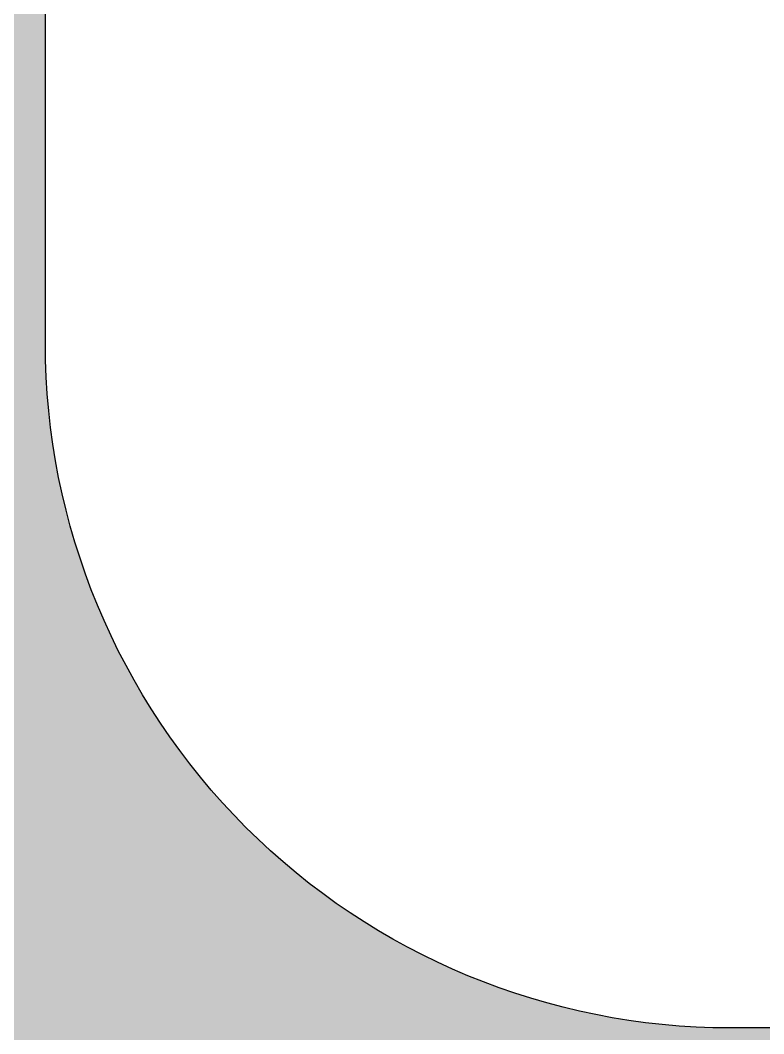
# Model space of a CAD drawing. Header units: millimetres. Extents: x 177 to 1473, y -1293 to 221.
# Drawn here: x 182.97 to 187.31, y 127 to 132.92 of the extents above; entities that cross this region are included whole.
import ezdxf

# ---------------------------------------------------------------- set-up
doc = ezdxf.new("R2010")
doc.units = ezdxf.units.MM
for name, color, linetype in [('L25', 1, 'Continuous'), ('L35', 3, 'Continuous'), ('YELLOW', 50, 'Continuous')]:
    doc.layers.add(name, color=color, linetype=linetype)

msp = doc.modelspace()

# ---------------------------------------------------------------- hatches: boundary and pattern name
at = {"layer": 'L25'}
h = msp.add_hatch(color=256, dxfattribs=at)
edge = h.paths.add_edge_path(flags=16)
edge.add_line((183.1159, 131.0355), (183.1159, 211.0355))
edge.add_arc((187.1159, 211.0355), 4, 90, 180, ccw=False)
edge.add_line((187.1159, 215.0355), (317.1159, 215.0355))
edge.add_arc((317.1159, 211.0355), 4, 0, 90, ccw=False)
edge.add_line((321.1159, 211.0355), (321.1159, 131.0355))
edge.add_arc((317.1159, 131.0355), 4, -90, 0, ccw=False)
edge.add_line((317.1159, 127.0355), (187.1159, 127.0355))
edge.add_arc((187.1159, 131.0355), 4, 180, 270, ccw=False)
edge = h.paths.add_edge_path()
edge.add_line((179.1159, 131.0355), (179.1159, 211.0355))
edge.add_arc((187.1159, 211.0355), 8, 90, 180, ccw=False)
edge.add_line((187.1159, 219.0355), (317.1159, 219.0355))
edge.add_arc((317.1159, 211.0355), 8, 0, 90, ccw=False)
edge.add_line((325.1159, 211.0355), (325.1159, 131.0355))
edge.add_arc((317.1159, 131.0355), 8, -90, 0, ccw=False)
edge.add_line((317.1159, 123.0355), (187.1159, 123.0355))
edge.add_arc((187.1159, 131.0355), 8, 180, 270, ccw=False)
at = {"layer": 'YELLOW'}
h = msp.add_hatch(color=256, dxfattribs=at)
edge = h.paths.add_edge_path(flags=16)
edge.add_line((179.1159, 131.0355), (179.1159, 211.0355))
edge.add_arc((187.1159, 211.0355), 8, 90, 180, ccw=False)
edge.add_line((187.1159, 219.0355), (317.1159, 219.0355))
edge.add_arc((317.1159, 211.0355), 8, 0, 90, ccw=False)
edge.add_line((325.1159, 211.0355), (325.1159, 131.0355))
edge.add_arc((317.1159, 131.0355), 8, -90, 0, ccw=False)
edge.add_line((317.1159, 123.0355), (187.1159, 123.0355))
edge.add_arc((187.1159, 131.0355), 8, 180, 270, ccw=False)
edge = h.paths.add_edge_path()
edge.add_line((177.1159, 131.0355), (177.1159, 211.0355))
edge.add_arc((187.1159, 211.0355), 10, 90, 180, ccw=False)
edge.add_line((187.1159, 221.0355), (317.1159, 221.0355))
edge.add_arc((317.1159, 211.0355), 10, 0, 90, ccw=False)
edge.add_line((327.1159, 211.0355), (327.1159, 131.0355))
edge.add_arc((317.1159, 131.0355), 10, -90, 0, ccw=False)
edge.add_line((317.1159, 121.0355), (187.1159, 121.0355))
edge.add_arc((187.1159, 131.0355), 10, 180, 270, ccw=False)

# ---------------------------------------------------------------- linework, layer by layer
at = {"layer": 'L25'}
for points in [[(179.1159, 131.0355), (179.1159, 211.0355, -0.414214), (187.1159, 219.0355), (317.1159, 219.0355, -0.414214), (325.1159, 211.0355), (325.1159, 131.0355, -0.414214), (317.1159, 123.0355), (187.1159, 123.0355, -0.414214)], [(183.1159, 131.0355), (183.1159, 211.0355, -0.414214), (187.1159, 215.0355), (317.1159, 215.0355, -0.414214), (321.1159, 211.0355), (321.1159, 131.0355, -0.414214), (317.1159, 127.0355), (187.1159, 127.0355, -0.414214)]]:
    msp.add_lwpolyline(points, format="xyb", close=True, dxfattribs=at)
at = {"layer": 'L35'}
msp.add_lwpolyline([(177.1159, 131.0355), (177.1159, 211.0355, -0.414214), (187.1159, 221.0355), (317.1159, 221.0355, -0.414214), (327.1159, 211.0355), (327.1159, 131.0355, -0.414214), (317.1159, 121.0355), (187.1159, 121.0355, -0.414214)], format="xyb", close=True, dxfattribs=at)

doc.saveas('drawing.dxf')
